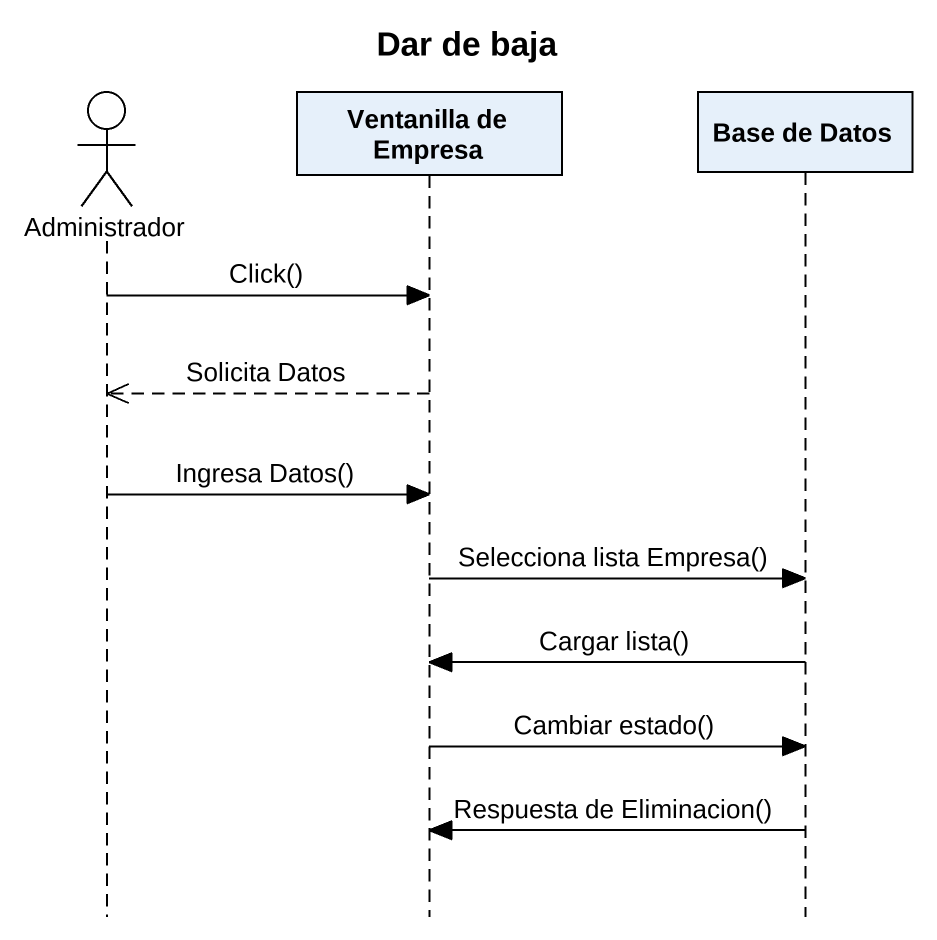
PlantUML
@startuml
title Dar de baja
hide footbox
actor Administrador
participant "Ventanilla de Empresa" as Ventanilla_de_Empresa
participant "Base de Datos" as Base_de_Datos

Administrador -> Ventanilla_de_Empresa : Click()
Ventanilla_de_Empresa -->> Administrador : Solicita Datos
Administrador -> Ventanilla_de_Empresa : Ingresa Datos()
Ventanilla_de_Empresa -> Base_de_Datos : Selecciona lista Empresa()
Base_de_Datos -> Ventanilla_de_Empresa : Cargar lista()
Ventanilla_de_Empresa -> Base_de_Datos : Cambiar estado()
Base_de_Datos -> Ventanilla_de_Empresa : Respuesta de Eliminacion()
@enduml
